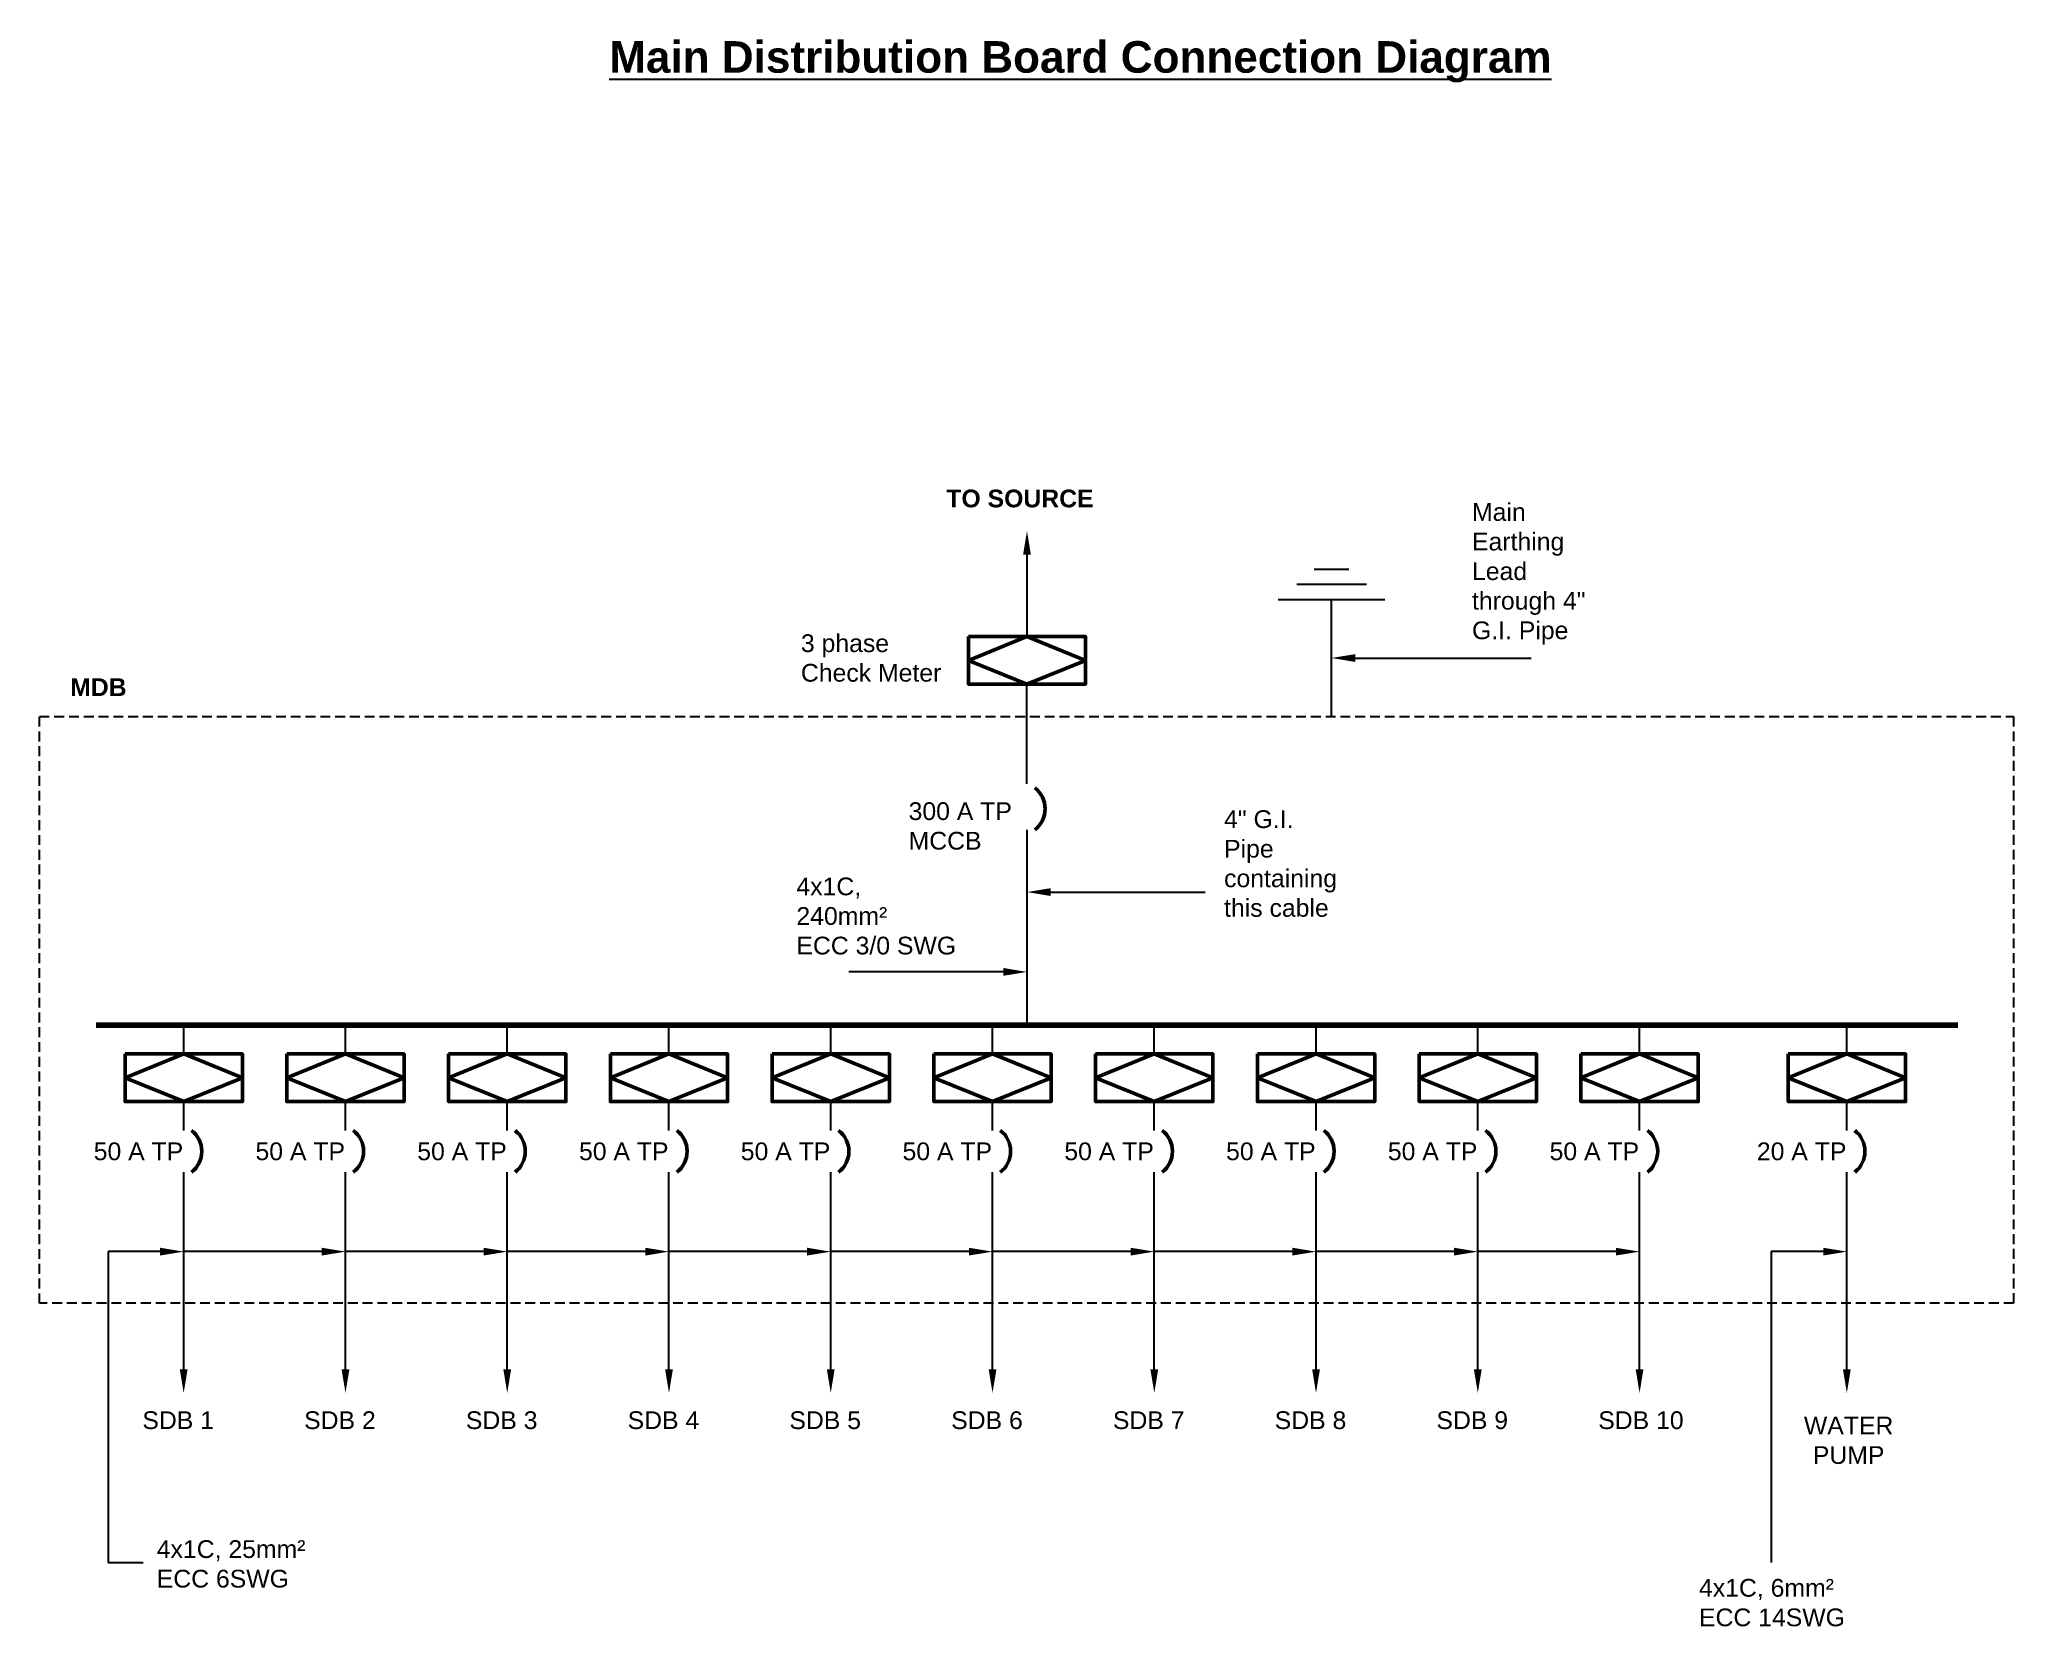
# Model space of a CAD drawing. Header units: inches. Extents: x 15.6 to 65.7, y 5.7 to 46.
import ezdxf
from ezdxf import colors
from ezdxf.entities.mleader import LeaderData, LeaderLine
from ezdxf.math import Vec2, Vec3

# ---------------------------------------------------------------- set-up
doc = ezdxf.new("R2010")
doc.units = ezdxf.units.IN
doc.header["$MEASUREMENT"] = 0
doc.linetypes.add('HIDDEN', pattern=[0.375, 0.25, -0.125])
doc.layers.add('Dash', color=7, linetype='HIDDEN')
doc.layers.add('Thick', color=7, linetype='Continuous', lineweight=50)
doc.layers.add('Thick2', color=7, linetype='Continuous', lineweight=100)
doc.styles.get("Standard").update_dxf_attribs({"font": 'arial.ttf'})

msp = doc.modelspace()

# ---------------------------------------------------------------- linework, layer by layer
for p, q in [((47.947, 32.551), (48.831, 32.551)), ((47.505, 32.168), (49.272, 32.168)), ((47.034, 31.786), (49.744, 31.786)), ((48.389, 28.813), (48.389, 31.786)), ((40.664, 27.109), (40.664, 29.637)), ((40.664, 25.945), (40.664, 20.99)), ((19.273, 20.258), (19.273, 20.99)), ((23.377, 20.258), (23.377, 20.99)), ((27.48, 20.258), (27.48, 20.99)), ((31.583, 20.258), (31.583, 20.99)), ((35.686, 20.258), (35.686, 20.99)), ((39.79, 20.258), (39.79, 20.99)), ((43.893, 20.258), (43.893, 20.99)), ((47.996, 20.258), (47.996, 20.99)), ((52.099, 20.258), (52.099, 20.99)), ((56.202, 20.258), (56.202, 20.99)), ((61.46, 20.258), (61.46, 20.99)), ((19.273, 18.319), (19.273, 19.051)), ((23.377, 18.319), (23.377, 19.051)), ((27.48, 18.319), (27.48, 19.051)), ((31.583, 18.319), (31.583, 19.051)), ((35.686, 18.319), (35.686, 19.051)), ((39.79, 18.319), (39.79, 19.051)), ((43.893, 18.319), (43.893, 19.051)), ((47.996, 18.319), (47.996, 19.051)), ((52.099, 18.319), (52.099, 19.051)), ((56.202, 18.319), (56.202, 19.051)), ((61.46, 18.319), (61.46, 19.051)), ((17.356, 15.245), (17.356, 7.366)), ((59.543, 15.245), (59.543, 7.366)), ((17.356, 7.366), (18.249, 7.366))]:
    msp.add_line(p, q)
at = {"layer": 'Dash'}
msp.add_lwpolyline([(15.615, 28.813), (65.688, 28.813), (65.688, 13.935), (15.615, 13.935)], close=True, dxfattribs=at)
at = {"layer": 'Thick'}
for p, q in [((39.177, 30.24), (40.664, 30.844)), ((40.664, 30.844), (42.152, 30.24)), ((40.664, 29.637), (39.177, 30.24)), ((42.152, 30.24), (40.664, 29.637)), ((17.786, 19.654), (19.273, 20.258)), ((19.273, 20.258), (20.761, 19.654)), ((21.889, 19.654), (23.377, 20.258)), ((23.377, 20.258), (24.864, 19.654)), ((25.993, 19.654), (27.48, 20.258)), ((27.48, 20.258), (28.967, 19.654)), ((30.096, 19.654), (31.583, 20.258)), ((31.583, 20.258), (33.07, 19.654)), ((34.199, 19.654), (35.686, 20.258)), ((35.686, 20.258), (37.174, 19.654)), ((38.302, 19.654), (39.79, 20.258)), ((39.79, 20.258), (41.277, 19.654)), ((42.405, 19.654), (43.893, 20.258)), ((43.893, 20.258), (45.38, 19.654)), ((46.509, 19.654), (47.996, 20.258)), ((47.996, 20.258), (49.483, 19.654)), ((50.612, 19.654), (52.099, 20.258)), ((52.099, 20.258), (53.586, 19.654)), ((54.715, 19.654), (56.202, 20.258)), ((56.202, 20.258), (57.69, 19.654)), ((59.973, 19.654), (61.46, 20.258)), ((61.46, 20.258), (62.948, 19.654)), ((19.273, 19.051), (17.786, 19.654)), ((20.761, 19.654), (19.273, 19.051)), ((23.377, 19.051), (21.889, 19.654)), ((24.864, 19.654), (23.377, 19.051)), ((27.48, 19.051), (25.993, 19.654)), ((28.967, 19.654), (27.48, 19.051)), ((31.583, 19.051), (30.096, 19.654)), ((33.07, 19.654), (31.583, 19.051)), ((35.686, 19.051), (34.199, 19.654)), ((37.174, 19.654), (35.686, 19.051)), ((39.79, 19.051), (38.302, 19.654)), ((41.277, 19.654), (39.79, 19.051)), ((43.893, 19.051), (42.405, 19.654)), ((45.38, 19.654), (43.893, 19.051)), ((47.996, 19.051), (46.509, 19.654)), ((49.483, 19.654), (47.996, 19.051)), ((52.099, 19.051), (50.612, 19.654)), ((53.586, 19.654), (52.099, 19.051)), ((56.202, 19.051), (54.715, 19.654)), ((57.69, 19.654), (56.202, 19.051)), ((61.46, 19.051), (59.973, 19.654)), ((62.948, 19.654), (61.46, 19.051))]:
    msp.add_line(p, q, dxfattribs=at)
for points in [[(39.177, 30.844), (42.152, 30.844), (42.152, 29.637), (39.177, 29.637)], [(17.786, 20.258), (20.761, 20.258), (20.761, 19.051), (17.786, 19.051)], [(21.889, 20.258), (24.864, 20.258), (24.864, 19.051), (21.889, 19.051)], [(25.993, 20.258), (28.967, 20.258), (28.967, 19.051), (25.993, 19.051)], [(30.096, 20.258), (33.07, 20.258), (33.07, 19.051), (30.096, 19.051)], [(34.199, 20.258), (37.174, 20.258), (37.174, 19.051), (34.199, 19.051)], [(38.302, 20.258), (41.277, 20.258), (41.277, 19.051), (38.302, 19.051)], [(42.405, 20.258), (45.38, 20.258), (45.38, 19.051), (42.405, 19.051)], [(46.509, 20.258), (49.483, 20.258), (49.483, 19.051), (46.509, 19.051)], [(50.612, 20.258), (53.586, 20.258), (53.586, 19.051), (50.612, 19.051)], [(54.715, 20.258), (57.69, 20.258), (57.69, 19.051), (54.715, 19.051)], [(59.973, 20.258), (62.948, 20.258), (62.948, 19.051), (59.973, 19.051)]]:
    msp.add_lwpolyline(points, close=True, dxfattribs=at)
for centre in [(40.456, 26.475), (19.065, 17.789), (23.168, 17.789), (27.271, 17.789), (31.374, 17.789), (35.478, 17.789), (39.581, 17.789), (43.684, 17.789), (47.787, 17.789), (51.89, 17.789), (55.994, 17.789), (61.252, 17.789)]:
    msp.add_arc(centre, 0.668, 307.4932, 52.5068, dxfattribs=at)
at = {"layer": 'Thick2'}
msp.add_line((17.056, 20.99), (64.273, 20.99), dxfattribs=at)

# ---------------------------------------------------------------- texts
at = {"attachment_point": 1}
for s, width, heights, insert, char_height in [('{\\fArial|b1|i0|c0|p34;\\LMain Distribution Board Connection Diagram}', 23.81952, [1.366], (30.068, 45.942), 0.8), ('{\\fArial|b1|i0|c0|p34;\\H0.9x;TO SOURCE}', 4.06705, [0.764], (38.617, 34.57), 0.5), ('{\\H0.9x;Main\\PEarthing\\PLead\\Pthrough 4"\\PG.I. Pipe}', 3.40105, [3.758], (51.952, 34.227), 0.5), ('{\\H0.9x;3 phase\\PCheck Meter}', 3.89387, [1.762], (34.929, 30.9), 0.5), ('{\\fArial|b1|i0|c0|p34;\\H0.9x;MDB}', 2.44577, [0.815], (16.394, 29.785), 0.5), ('{\\H0.9x;300 A TP\\PMCCB}', 2.77469, [1.409], (37.661, 26.641), 0.5), ('{\\H0.9x;4" G.I.\\PPipe\\Pcontaining\\Pthis cable}', 2.92981, [2.845], (45.663, 26.438), 0.5), ('\\A1;{\\H0.9x;4x1C,\\P240mm²\\PECC 3/0 SWG}', 4.34351, [2.257], (34.815, 24.732), 0.5), ('{\\H0.9x;50 A TP}', 2.59508, [0.675], (16.991, 18.014), 0.5), ('{\\H0.9x;50 A TP}', 2.59508, [0.675], (21.094, 18.014), 0.5), ('{\\H0.9x;50 A TP}', 2.59508, [0.675], (25.198, 18.014), 0.5), ('{\\H0.9x;50 A TP}', 2.59508, [0.675], (29.301, 18.014), 0.5), ('{\\H0.9x;50 A TP}', 2.59508, [0.675], (33.404, 18.014), 0.5), ('{\\H0.9x;50 A TP}', 2.59508, [0.675], (37.507, 18.014), 0.5), ('{\\H0.9x;50 A TP}', 2.59508, [0.675], (41.611, 18.014), 0.5), ('{\\H0.9x;50 A TP}', 2.59508, [0.675], (45.714, 18.014), 0.5), ('{\\H0.9x;50 A TP}', 2.59508, [0.675], (49.817, 18.014), 0.5), ('{\\H0.9x;50 A TP}', 2.59508, [0.675], (53.92, 18.014), 0.5), ('{\\H0.9x;20 A TP}', 2.59508, [0.675], (59.178, 18.014), 0.5), ('{\\H0.9x;SDB 1}', 2.12632, [0.76], (18.225, 11.196), 0.5), ('{\\H0.9x;SDB 2}', 2.12632, [0.76], (22.328, 11.196), 0.5), ('{\\H0.9x;SDB 3}', 2.12632, [0.76], (26.431, 11.196), 0.5), ('{\\H0.9x;SDB 4}', 2.12632, [0.76], (30.534, 11.196), 0.5), ('{\\H0.9x;SDB 5}', 2.12632, [0.76], (34.637, 11.196), 0.5), ('{\\H0.9x;SDB 6}', 2.12632, [0.76], (38.741, 11.196), 0.5), ('{\\H0.9x;SDB 7}', 2.12632, [0.76], (42.844, 11.196), 0.5), ('{\\H0.9x;SDB 8}', 2.12632, [0.76], (46.947, 11.196), 0.5), ('{\\H0.9x;SDB 9}', 2.12632, [0.76], (51.05, 11.196), 0.5), ('{\\H0.9x;SDB 10}', 2.12632, [0.76], (55.154, 11.196), 0.5), ('\\pxqc;{\\H0.9x;WATER\\PPUMP}', 2.55247, [1.569], (60.229, 11.062), 0.5), ('\\A1;{\\H0.9x;4x1C, 25mm²\\PECC 6SWG}', 4.34351, [1.362], (18.59, 7.927), 0.5), ('\\A1;{\\H0.9x;4x1C, 6mm²\\PECC 14SWG}', 4.34351, [1.362], (57.71, 6.945), 0.5)]:
    msp.add_mtext_dynamic_manual_height_columns(s, width=width, gutter_width=1, heights=heights, dxfattribs=dict(at, insert=insert, char_height=char_height))

# ---------------------------------------------------------------- leaders
ml = msp.add_multileader_mtext('Standard')
ml.set_content('')
ml.set_leader_properties()
ml.build(insert=Vec2(0, 0))
ml.multileader.update_dxf_attribs({"has_dogleg": 0, "dogleg_length": 0.36, "arrow_head_size": 0.6})
ctx = ml.context
ctx.base_point, ctx.char_height, ctx.arrow_head_size, ctx.landing_gap_size, ctx.plane_origin = Vec3(40.656, 30.844), 0.18, 0.6, 0.09, Vec3(40.664, 33.522)
notes = []
notes.append((ctx, [(0, (1, 1, 0), (40.304, 30.844), (1, 0), 0.36, [(0, [(40.664, 33.522)], 0, [])])]))
ctx.mtext, ml.multileader.dxf.content_type = None, 0
ml = msp.add_multileader_mtext('Standard')
ml.set_content('')
ml.set_leader_properties()
ml.build(insert=Vec2(0, 0))
ml.multileader.update_dxf_attribs({"has_dogleg": 0, "dogleg_length": 0.36, "arrow_head_size": 0.6})
ctx = ml.context
ctx.base_point, ctx.char_height, ctx.arrow_head_size, ctx.landing_gap_size, ctx.plane_origin = Vec3(53.455, 30.299), 0.18, 0.6, 0.09, Vec3(48.389, 30.299)
notes.append((ctx, [(0, (1, 1, 0), (53.095, 30.299), (1, 0), 0.36, [(0, [(48.389, 30.299)], 0, [])])]))
ctx.mtext, ml.multileader.dxf.content_type = None, 0
ml = msp.add_multileader_mtext('Standard')
ml.set_content('')
ml.set_leader_properties()
ml.build(insert=Vec2(0, 0))
ml.multileader.update_dxf_attribs({"has_dogleg": 0, "dogleg_length": 0.36, "arrow_head_size": 0.6})
ctx = ml.context
ctx.base_point, ctx.char_height, ctx.arrow_head_size, ctx.landing_gap_size, ctx.plane_origin = Vec3(45.181, 24.363), 0.18, 0.6, 0.09, Vec3(40.664, 24.363)
ctx.text_align_type = 2
notes.append((ctx, [(0, (1, 1, 0), (44.821, 24.363), (1, 0), 0.36, [(0, [(40.664, 24.363)], 0, [])])]))
ctx.mtext, ml.multileader.dxf.content_type = None, 0
ml = msp.add_multileader_mtext('Standard')
ml.set_content('')
ml.set_leader_properties()
ml.build(insert=Vec2(0, 0))
ml.multileader.update_dxf_attribs({"has_dogleg": 0, "dogleg_length": 0.36, "arrow_head_size": 0.6})
ctx = ml.context
ctx.base_point, ctx.char_height, ctx.arrow_head_size, ctx.landing_gap_size, ctx.plane_origin = Vec3(36.868, 22.282), 0.18, 0.6, 0.09, Vec3(40.664, 22.339)
notes.append((ctx, [(0, (1, 1, 0), (36.508, 22.339), (-1, 0), 0.36, [(0, [(40.664, 22.339)], 0, [])])]))
ctx.mtext, ml.multileader.dxf.content_type = None, 0
ml = msp.add_multileader_mtext('Standard')
ml.set_content('')
ml.set_leader_properties()
ml.build(insert=Vec2(0, 0))
ml.multileader.update_dxf_attribs({"has_dogleg": 0, "dogleg_length": 0.36, "arrow_head_size": 0.6})
ctx = ml.context
ctx.base_point, ctx.char_height, ctx.arrow_head_size, ctx.landing_gap_size, ctx.plane_origin = Vec3(19.273, 17.258), 0.18, 0.6, 0.09, Vec3(19.273, 11.661)
notes.append((ctx, [(0, (1, 1, 0), (18.913, 17.258), (1, 0), 0.36, [(0, [(19.273, 11.661)], 0, [])])]))
ctx.mtext, ml.multileader.dxf.content_type = None, 0
ml = msp.add_multileader_mtext('Standard')
ml.set_content('')
ml.set_leader_properties()
ml.build(insert=Vec2(0, 0))
ml.multileader.update_dxf_attribs({"has_dogleg": 0, "dogleg_length": 0.36, "arrow_head_size": 0.6})
ctx = ml.context
ctx.base_point, ctx.char_height, ctx.arrow_head_size, ctx.landing_gap_size, ctx.plane_origin = Vec3(23.377, 17.258), 0.18, 0.6, 0.09, Vec3(23.377, 11.661)
notes.append((ctx, [(0, (1, 1, 0), (23.017, 17.258), (1, 0), 0.36, [(0, [(23.377, 11.661)], 0, [])])]))
ctx.mtext, ml.multileader.dxf.content_type = None, 0
ml = msp.add_multileader_mtext('Standard')
ml.set_content('')
ml.set_leader_properties()
ml.build(insert=Vec2(0, 0))
ml.multileader.update_dxf_attribs({"has_dogleg": 0, "dogleg_length": 0.36, "arrow_head_size": 0.6})
ctx = ml.context
ctx.base_point, ctx.char_height, ctx.arrow_head_size, ctx.landing_gap_size, ctx.plane_origin = Vec3(27.48, 17.258), 0.18, 0.6, 0.09, Vec3(27.48, 11.661)
notes.append((ctx, [(0, (1, 1, 0), (27.12, 17.258), (1, 0), 0.36, [(0, [(27.48, 11.661)], 0, [])])]))
ctx.mtext, ml.multileader.dxf.content_type = None, 0
ml = msp.add_multileader_mtext('Standard')
ml.set_content('')
ml.set_leader_properties()
ml.build(insert=Vec2(0, 0))
ml.multileader.update_dxf_attribs({"has_dogleg": 0, "dogleg_length": 0.36, "arrow_head_size": 0.6})
ctx = ml.context
ctx.base_point, ctx.char_height, ctx.arrow_head_size, ctx.landing_gap_size, ctx.plane_origin = Vec3(31.583, 17.258), 0.18, 0.6, 0.09, Vec3(31.583, 11.661)
notes.append((ctx, [(0, (1, 1, 0), (31.223, 17.258), (1, 0), 0.36, [(0, [(31.583, 11.661)], 0, [])])]))
ctx.mtext, ml.multileader.dxf.content_type = None, 0
ml = msp.add_multileader_mtext('Standard')
ml.set_content('')
ml.set_leader_properties()
ml.build(insert=Vec2(0, 0))
ml.multileader.update_dxf_attribs({"has_dogleg": 0, "dogleg_length": 0.36, "arrow_head_size": 0.6})
ctx = ml.context
ctx.base_point, ctx.char_height, ctx.arrow_head_size, ctx.landing_gap_size, ctx.plane_origin = Vec3(35.686, 17.258), 0.18, 0.6, 0.09, Vec3(35.686, 11.661)
notes.append((ctx, [(0, (1, 1, 0), (35.326, 17.258), (1, 0), 0.36, [(0, [(35.686, 11.661)], 0, [])])]))
ctx.mtext, ml.multileader.dxf.content_type = None, 0
ml = msp.add_multileader_mtext('Standard')
ml.set_content('')
ml.set_leader_properties()
ml.build(insert=Vec2(0, 0))
ml.multileader.update_dxf_attribs({"has_dogleg": 0, "dogleg_length": 0.36, "arrow_head_size": 0.6})
ctx = ml.context
ctx.base_point, ctx.char_height, ctx.arrow_head_size, ctx.landing_gap_size, ctx.plane_origin = Vec3(39.79, 17.258), 0.18, 0.6, 0.09, Vec3(39.79, 11.661)
notes.append((ctx, [(0, (1, 1, 0), (39.43, 17.258), (1, 0), 0.36, [(0, [(39.79, 11.661)], 0, [])])]))
ctx.mtext, ml.multileader.dxf.content_type = None, 0
ml = msp.add_multileader_mtext('Standard')
ml.set_content('')
ml.set_leader_properties()
ml.build(insert=Vec2(0, 0))
ml.multileader.update_dxf_attribs({"has_dogleg": 0, "dogleg_length": 0.36, "arrow_head_size": 0.6})
ctx = ml.context
ctx.base_point, ctx.char_height, ctx.arrow_head_size, ctx.landing_gap_size, ctx.plane_origin = Vec3(43.893, 17.258), 0.18, 0.6, 0.09, Vec3(43.893, 11.661)
notes.append((ctx, [(0, (1, 1, 0), (43.533, 17.258), (1, 0), 0.36, [(0, [(43.893, 11.661)], 0, [])])]))
ctx.mtext, ml.multileader.dxf.content_type = None, 0
ml = msp.add_multileader_mtext('Standard')
ml.set_content('')
ml.set_leader_properties()
ml.build(insert=Vec2(0, 0))
ml.multileader.update_dxf_attribs({"has_dogleg": 0, "dogleg_length": 0.36, "arrow_head_size": 0.6})
ctx = ml.context
ctx.base_point, ctx.char_height, ctx.arrow_head_size, ctx.landing_gap_size, ctx.plane_origin = Vec3(47.996, 17.258), 0.18, 0.6, 0.09, Vec3(47.996, 11.661)
notes.append((ctx, [(0, (1, 1, 0), (47.636, 17.258), (1, 0), 0.36, [(0, [(47.996, 11.661)], 0, [])])]))
ctx.mtext, ml.multileader.dxf.content_type = None, 0
ml = msp.add_multileader_mtext('Standard')
ml.set_content('')
ml.set_leader_properties()
ml.build(insert=Vec2(0, 0))
ml.multileader.update_dxf_attribs({"has_dogleg": 0, "dogleg_length": 0.36, "arrow_head_size": 0.6})
ctx = ml.context
ctx.base_point, ctx.char_height, ctx.arrow_head_size, ctx.landing_gap_size, ctx.plane_origin = Vec3(52.099, 17.258), 0.18, 0.6, 0.09, Vec3(52.099, 11.661)
notes.append((ctx, [(0, (1, 1, 0), (51.739, 17.258), (1, 0), 0.36, [(0, [(52.099, 11.661)], 0, [])])]))
ctx.mtext, ml.multileader.dxf.content_type = None, 0
ml = msp.add_multileader_mtext('Standard')
ml.set_content('')
ml.set_leader_properties()
ml.build(insert=Vec2(0, 0))
ml.multileader.update_dxf_attribs({"has_dogleg": 0, "dogleg_length": 0.36, "arrow_head_size": 0.6})
ctx = ml.context
ctx.base_point, ctx.char_height, ctx.arrow_head_size, ctx.landing_gap_size, ctx.plane_origin = Vec3(56.202, 17.258), 0.18, 0.6, 0.09, Vec3(56.202, 11.661)
notes.append((ctx, [(0, (1, 1, 0), (55.842, 17.258), (1, 0), 0.36, [(0, [(56.202, 11.661)], 0, [])])]))
ctx.mtext, ml.multileader.dxf.content_type = None, 0
ml = msp.add_multileader_mtext('Standard')
ml.set_content('')
ml.set_leader_properties()
ml.build(insert=Vec2(0, 0))
ml.multileader.update_dxf_attribs({"has_dogleg": 0, "dogleg_length": 0.36, "arrow_head_size": 0.6})
ctx = ml.context
ctx.base_point, ctx.char_height, ctx.arrow_head_size, ctx.landing_gap_size, ctx.plane_origin = Vec3(61.46, 17.258), 0.18, 0.6, 0.09, Vec3(61.46, 11.661)
notes.append((ctx, [(0, (1, 1, 0), (61.1, 17.258), (1, 0), 0.36, [(0, [(61.46, 11.661)], 0, [])])]))
ctx.mtext, ml.multileader.dxf.content_type = None, 0
ml = msp.add_multileader_mtext('Standard')
ml.set_content('')
ml.set_leader_properties()
ml.build(insert=Vec2(0, 0))
ml.multileader.update_dxf_attribs({"has_dogleg": 0, "dogleg_length": 0.36, "arrow_head_size": 0.6})
ctx = ml.context
ctx.base_point, ctx.char_height, ctx.arrow_head_size, ctx.landing_gap_size, ctx.plane_origin = Vec3(17.356, 15.245), 0.18, 0.6, 0.09, Vec3(19.273, 15.245)
notes.append((ctx, [(0, (1, 1, 0), (17.716, 15.245), (-1, 0), 0.36, [(0, [(19.273, 15.245)], 0, [])])]))
ctx.mtext, ml.multileader.dxf.content_type = None, 0
ml = msp.add_multileader_mtext('Standard')
ml.set_content('')
ml.set_leader_properties()
ml.build(insert=Vec2(0, 0))
ml.multileader.update_dxf_attribs({"has_dogleg": 0, "dogleg_length": 0.36, "arrow_head_size": 0.6})
ctx = ml.context
ctx.base_point, ctx.char_height, ctx.arrow_head_size, ctx.landing_gap_size, ctx.plane_origin = Vec3(19.273, 15.245), 0.18, 0.6, 0.09, Vec3(23.377, 15.245)
notes.append((ctx, [(0, (1, 1, 0), (19.633, 15.245), (-1, 0), 0.36, [(0, [(23.377, 15.245)], 0, [])])]))
ctx.mtext, ml.multileader.dxf.content_type = None, 0
ml = msp.add_multileader_mtext('Standard')
ml.set_content('')
ml.set_leader_properties()
ml.build(insert=Vec2(0, 0))
ml.multileader.update_dxf_attribs({"has_dogleg": 0, "dogleg_length": 0.36, "arrow_head_size": 0.6})
ctx = ml.context
ctx.base_point, ctx.char_height, ctx.arrow_head_size, ctx.landing_gap_size, ctx.plane_origin = Vec3(23.377, 15.245), 0.18, 0.6, 0.09, Vec3(27.48, 15.245)
notes.append((ctx, [(0, (1, 1, 0), (23.737, 15.245), (-1, 0), 0.36, [(0, [(27.48, 15.245)], 0, [])])]))
ctx.mtext, ml.multileader.dxf.content_type = None, 0
ml = msp.add_multileader_mtext('Standard')
ml.set_content('')
ml.set_leader_properties()
ml.build(insert=Vec2(0, 0))
ml.multileader.update_dxf_attribs({"has_dogleg": 0, "dogleg_length": 0.36, "arrow_head_size": 0.6})
ctx = ml.context
ctx.base_point, ctx.char_height, ctx.arrow_head_size, ctx.landing_gap_size, ctx.plane_origin = Vec3(27.48, 15.245), 0.18, 0.6, 0.09, Vec3(31.583, 15.245)
notes.append((ctx, [(0, (1, 1, 0), (27.84, 15.245), (-1, 0), 0.36, [(0, [(31.583, 15.245)], 0, [])])]))
ctx.mtext, ml.multileader.dxf.content_type = None, 0
ml = msp.add_multileader_mtext('Standard')
ml.set_content('')
ml.set_leader_properties()
ml.build(insert=Vec2(0, 0))
ml.multileader.update_dxf_attribs({"has_dogleg": 0, "dogleg_length": 0.36, "arrow_head_size": 0.6})
ctx = ml.context
ctx.base_point, ctx.char_height, ctx.arrow_head_size, ctx.landing_gap_size, ctx.plane_origin = Vec3(31.583, 15.245), 0.18, 0.6, 0.09, Vec3(35.686, 15.245)
notes.append((ctx, [(0, (1, 1, 0), (31.943, 15.245), (-1, 0), 0.36, [(0, [(35.686, 15.245)], 0, [])])]))
ctx.mtext, ml.multileader.dxf.content_type = None, 0
ml = msp.add_multileader_mtext('Standard')
ml.set_content('')
ml.set_leader_properties()
ml.build(insert=Vec2(0, 0))
ml.multileader.update_dxf_attribs({"has_dogleg": 0, "dogleg_length": 0.36, "arrow_head_size": 0.6})
ctx = ml.context
ctx.base_point, ctx.char_height, ctx.arrow_head_size, ctx.landing_gap_size, ctx.plane_origin = Vec3(35.686, 15.245), 0.18, 0.6, 0.09, Vec3(39.79, 15.245)
notes.append((ctx, [(0, (1, 1, 0), (36.046, 15.245), (-1, 0), 0.36, [(0, [(39.79, 15.245)], 0, [])])]))
ctx.mtext, ml.multileader.dxf.content_type = None, 0
ml = msp.add_multileader_mtext('Standard')
ml.set_content('')
ml.set_leader_properties()
ml.build(insert=Vec2(0, 0))
ml.multileader.update_dxf_attribs({"has_dogleg": 0, "dogleg_length": 0.36, "arrow_head_size": 0.6})
ctx = ml.context
ctx.base_point, ctx.char_height, ctx.arrow_head_size, ctx.landing_gap_size, ctx.plane_origin = Vec3(39.79, 15.245), 0.18, 0.6, 0.09, Vec3(43.893, 15.245)
notes.append((ctx, [(0, (1, 1, 0), (40.15, 15.245), (-1, 0), 0.36, [(0, [(43.893, 15.245)], 0, [])])]))
ctx.mtext, ml.multileader.dxf.content_type = None, 0
ml = msp.add_multileader_mtext('Standard')
ml.set_content('')
ml.set_leader_properties()
ml.build(insert=Vec2(0, 0))
ml.multileader.update_dxf_attribs({"has_dogleg": 0, "dogleg_length": 0.36, "arrow_head_size": 0.6})
ctx = ml.context
ctx.base_point, ctx.char_height, ctx.arrow_head_size, ctx.landing_gap_size, ctx.plane_origin = Vec3(43.893, 15.245), 0.18, 0.6, 0.09, Vec3(47.996, 15.245)
notes.append((ctx, [(0, (1, 1, 0), (44.253, 15.245), (-1, 0), 0.36, [(0, [(47.996, 15.245)], 0, [])])]))
ctx.mtext, ml.multileader.dxf.content_type = None, 0
ml = msp.add_multileader_mtext('Standard')
ml.set_content('')
ml.set_leader_properties()
ml.build(insert=Vec2(0, 0))
ml.multileader.update_dxf_attribs({"has_dogleg": 0, "dogleg_length": 0.36, "arrow_head_size": 0.6})
ctx = ml.context
ctx.base_point, ctx.char_height, ctx.arrow_head_size, ctx.landing_gap_size, ctx.plane_origin = Vec3(47.996, 15.245), 0.18, 0.6, 0.09, Vec3(52.099, 15.245)
notes.append((ctx, [(0, (1, 1, 0), (48.356, 15.245), (-1, 0), 0.36, [(0, [(52.099, 15.245)], 0, [])])]))
ctx.mtext, ml.multileader.dxf.content_type = None, 0
ml = msp.add_multileader_mtext('Standard')
ml.set_content('')
ml.set_leader_properties()
ml.build(insert=Vec2(0, 0))
ml.multileader.update_dxf_attribs({"has_dogleg": 0, "dogleg_length": 0.36, "arrow_head_size": 0.6})
ctx = ml.context
ctx.base_point, ctx.char_height, ctx.arrow_head_size, ctx.landing_gap_size, ctx.plane_origin = Vec3(52.099, 15.245), 0.18, 0.6, 0.09, Vec3(56.202, 15.245)
notes.append((ctx, [(0, (1, 1, 0), (52.459, 15.245), (-1, 0), 0.36, [(0, [(56.202, 15.245)], 0, [])])]))
ctx.mtext, ml.multileader.dxf.content_type = None, 0
ml = msp.add_multileader_mtext('Standard')
ml.set_content('')
ml.set_leader_properties()
ml.build(insert=Vec2(0, 0))
ml.multileader.update_dxf_attribs({"has_dogleg": 0, "dogleg_length": 0.36, "arrow_head_size": 0.6})
ctx = ml.context
ctx.base_point, ctx.char_height, ctx.arrow_head_size, ctx.landing_gap_size, ctx.plane_origin = Vec3(59.543, 15.245), 0.18, 0.6, 0.09, Vec3(61.46, 15.245)
notes.append((ctx, [(0, (1, 1, 0), (59.903, 15.245), (-1, 0), 0.36, [(0, [(61.46, 15.245)], 0, [])])]))
ctx.mtext, ml.multileader.dxf.content_type = None, 0
for ctx, leaders in notes:
    for number, flags, end, landing, length, lines in leaders:
        leader = LeaderData()
        leader.index, (leader.has_last_leader_line, leader.has_dogleg_vector, leader.attachment_direction) = number, flags
        leader.last_leader_point, leader.dogleg_vector, leader.dogleg_length = Vec3(end), Vec3(landing), length
        for number, points, colour, breaks in lines:
            line = LeaderLine()
            line.index, line.vertices, line.color, line.breaks = number, Vec3.list(points), colors.encode_raw_color(colour), breaks
            leader.lines.append(line)
        ctx.leaders.append(leader)

doc.saveas('drawing.dxf')
